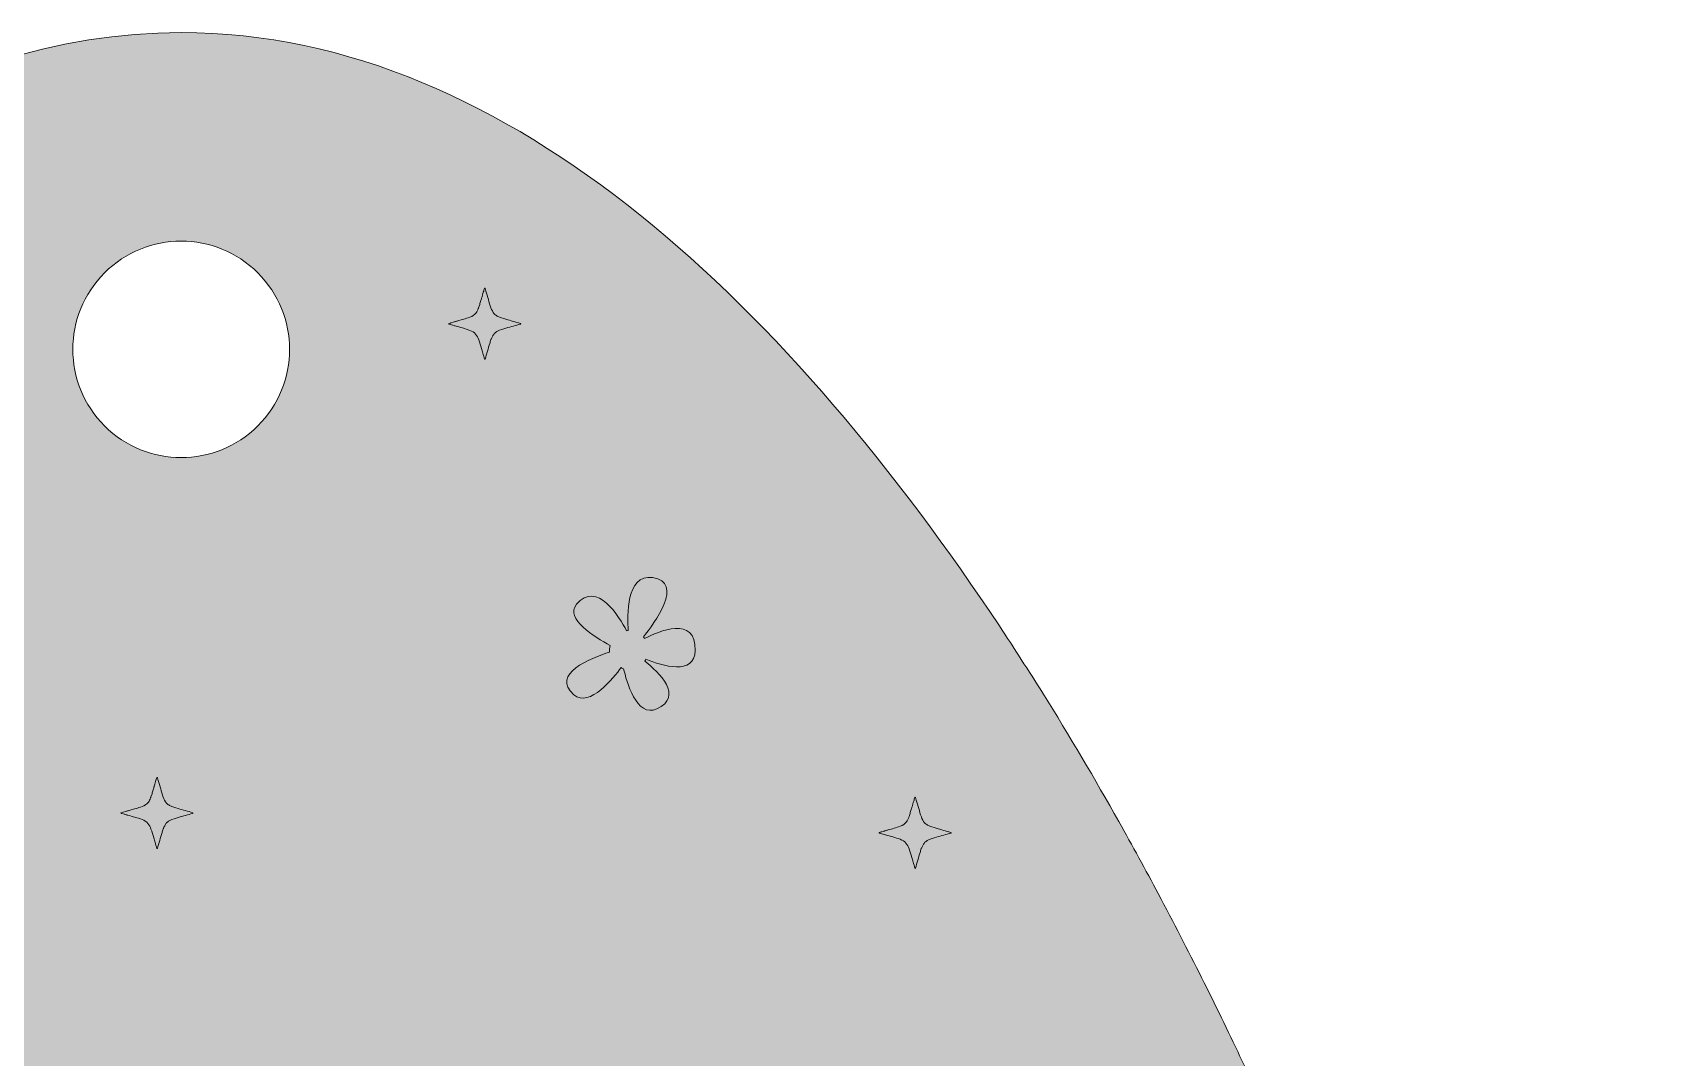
# Model space of a CAD drawing. Extents: x 187 to 822, y -943 to -57.
# Drawn here: x 472.7 to 822.1, y -277.1 to -57.4 of the extents above; entities that cross this region are included whole.
import ezdxf

# ---------------------------------------------------------------- set-up
doc = ezdxf.new("R2010")
doc.units = 0
doc.header["$MEASUREMENT"] = 0
doc.layers.add('Layer 1', color=7, linetype='Continuous', lineweight=0)

# ---------------------------------------------------------------- blocks, each defined once
blk = doc.blocks.new('Block_2')
at = {"layer": 'Layer 1', "true_color": 0xffdab2, "transparency": 33554687}
h = blk.add_hatch(color=41, dxfattribs=at)
h.dxf.hatch_style = 2
edge = h.paths.add_edge_path()
edge.add_spline(control_points=[(565.37, -640.32), (565.37, -640.32), (557.12, -663.87), (547.34, -684.68), (563.15, -692.56), (580.81, -706.08), (596.33, -729.27), (596.33, -729.27), (633.67, -787.58), (603.46, -833.32), (603.46, -833.32), (580.8, -870.66), (515.35, -876.95), (515.35, -876.95), (448.79, -881.36), (414.84, -845.11), (413.49, -843.66), (412.12, -842.25), (410.74, -840.84), (404.61, -834.58), (385.74, -810.92), (397.57, -766.7), (406.01, -735.15), (425.76, -707.67), (453.24, -690), (455.97, -688.24), (458.83, -686.55), (461.79, -684.97), (451.95, -664.09), (443.63, -640.32), (443.63, -640.32), (375.42, -693.23), (385.48, -662.18), (385.48, -662.18), (385.48, -662.18), (402.09, -551.54), (455, -567.72), (491.97, -579.03), (497.35, -638.99), (497.23, -674.11), (498.54, -674.01), (499.86, -673.93), (501.19, -673.9), (501.78, -673.89), (502.37, -673.87), (502.96, -673.85), (504.21, -673.8), (507.31, -673.75), (511.77, -674.19), (511.65, -639.08), (517, -579.03), (554, -567.72), (606.91, -551.54), (623.53, -662.18), (623.53, -662.18), (623.53, -662.18), (633.59, -693.23), (565.37, -640.32)], knot_values=[0, 0, 0, 0, 1, 1, 1, 2, 2, 2, 3, 3, 3, 4, 4, 4, 5, 5, 5, 6, 6, 6, 7, 7, 7, 8, 8, 8, 9, 9, 9, 10, 10, 10, 11, 11, 11, 12, 12, 12, 13, 13, 13, 14, 14, 14, 15, 15, 15, 16, 16, 16, 17, 17, 17, 18, 18, 18, 19, 19, 19, 19], degree=3, periodic=0)
edge = h.paths.add_edge_path()
edge.add_spline(control_points=[(488.09, -108.92), (497.15, -99.86), (511.85, -99.86), (520.92, -108.92), (529.98, -117.99), (529.98, -132.69), (520.92, -141.76), (511.85, -150.82), (497.15, -150.82), (488.09, -141.76), (479.02, -132.69), (479.02, -117.99), (488.09, -108.92)], knot_values=[0, 0, 0, 0, 1, 1, 1, 2, 2, 2, 3, 3, 3, 4, 4, 4, 4], degree=3, periodic=0)
edge = h.paths.add_edge_path()
edge.add_spline(control_points=[(819.71, -579.14), (818.96, -571.71), (818.03, -564.08), (816.93, -556.28), (811.22, -515.72), (801.04, -470.51), (787.4, -424.77), (785.55, -418.49), (783.61, -412.18), (781.63, -405.91), (778.01, -394.48), (774.19, -383.06), (770.18, -371.69), (768.01, -365.6), (765.82, -359.53), (763.56, -353.48), (753.72, -327.14), (742.93, -301.36), (731.37, -276.93), (726.26, -266.11), (720.42, -254.35), (713.86, -242.04), (711.16, -236.96), (708.34, -231.8), (705.41, -226.57), (700.31, -217.51), (694.87, -208.27), (689.1, -199.04), (686.08, -194.24), (682.98, -189.41), (679.82, -184.63), (636.32, -119.2), (576.27, -57.42), (504.51, -57.42), (397.44, -57.42), (316.41, -194.96), (277.64, -276.93), (270.05, -292.95), (262.8, -309.53), (255.94, -326.5), (253.74, -331.92), (251.6, -337.36), (249.49, -342.84), (245.61, -352.91), (241.86, -363.07), (238.27, -373.29), (236.35, -378.73), (234.5, -384.19), (232.66, -389.66), (217.37, -435.48), (205.2, -481.83), (197.27, -524.53), (196.22, -530.24), (195.23, -535.9), (194.32, -541.46), (192.58, -552.25), (191.12, -562.77), (189.96, -572.91), (189.3, -578.79), (188.74, -584.54), (188.3, -590.15), (187.37, -601.51), (186.9, -612.34), (186.9, -622.5), (186.9, -655.72), (191.94, -687.76), (201.33, -717.91), (203.53, -725.07), (206, -732.11), (208.7, -739.02), (213.96, -752.58), (220.12, -765.67), (227.12, -778.25), (231.19, -785.61), (235.56, -792.78), (240.17, -799.75), (297.16, -885.8), (394.38, -942.58), (504.51, -942.58), (670.97, -942.58), (807.94, -812.84), (821.07, -648.43), (821.74, -640.04), (822.08, -631.59), (822.1, -623.05), (822.1, -623.05), (822.1, -622.5), (822.1, -622.5), (822.1, -609.1), (821.28, -594.56), (819.71, -579.14)], knot_values=[0, 0, 0, 0, 1, 1, 1, 2, 2, 2, 3, 3, 3, 4, 4, 4, 5, 5, 5, 6, 6, 6, 7, 7, 7, 8, 8, 8, 9, 9, 9, 10, 10, 10, 11, 11, 11, 12, 12, 12, 13, 13, 13, 14, 14, 14, 15, 15, 15, 16, 16, 16, 17, 17, 17, 18, 18, 18, 19, 19, 19, 20, 20, 20, 21, 21, 21, 22, 22, 22, 23, 23, 23, 24, 24, 24, 25, 25, 25, 26, 26, 26, 27, 27, 27, 28, 28, 28, 29, 29, 29, 30, 30, 30, 30], degree=3, periodic=0)
at = {"layer": 'Layer 1'}
for points, knots in [([(819.71, -579.14), (818.96, -571.71), (818.03, -564.08), (816.93, -556.28), (811.22, -515.72), (801.04, -470.51), (787.4, -424.77), (785.55, -418.49), (783.61, -412.18), (781.63, -405.91), (778.01, -394.48), (774.19, -383.06), (770.18, -371.69), (768.01, -365.6), (765.82, -359.53), (763.56, -353.48), (753.72, -327.14), (742.93, -301.36), (731.37, -276.93), (726.26, -266.11), (720.42, -254.35), (713.86, -242.04), (711.16, -236.96), (708.34, -231.8), (705.41, -226.57), (700.31, -217.51), (694.87, -208.27), (689.1, -199.04), (686.08, -194.24), (682.98, -189.41), (679.82, -184.63), (636.32, -119.2), (576.27, -57.42), (504.51, -57.42), (397.44, -57.42), (316.41, -194.96), (277.64, -276.93), (270.05, -292.95), (262.8, -309.53), (255.94, -326.5), (253.74, -331.92), (251.6, -337.36), (249.49, -342.84), (245.61, -352.91), (241.86, -363.07), (238.27, -373.29), (236.35, -378.73), (234.5, -384.19), (232.66, -389.66), (217.37, -435.48), (205.2, -481.83), (197.27, -524.53), (196.22, -530.24), (195.23, -535.9), (194.32, -541.46), (192.58, -552.25), (191.12, -562.77), (189.96, -572.91), (189.3, -578.79), (188.74, -584.54), (188.3, -590.15), (187.37, -601.51), (186.9, -612.34), (186.9, -622.5), (186.9, -655.72), (191.94, -687.76), (201.33, -717.91), (203.53, -725.07), (206, -732.11), (208.7, -739.02), (213.96, -752.58), (220.12, -765.67), (227.12, -778.25), (231.19, -785.61), (235.56, -792.78), (240.17, -799.75), (297.16, -885.8), (394.38, -942.58), (504.51, -942.58), (670.97, -942.58), (807.94, -812.84), (821.07, -648.43), (821.74, -640.04), (822.08, -631.59), (822.1, -623.05), (822.1, -623.05), (822.1, -622.5), (822.1, -622.5), (822.1, -609.1), (821.28, -594.56), (819.71, -579.14)], [0, 0, 0, 0, 1, 1, 1, 2, 2, 2, 3, 3, 3, 4, 4, 4, 5, 5, 5, 6, 6, 6, 7, 7, 7, 8, 8, 8, 9, 9, 9, 10, 10, 10, 11, 11, 11, 12, 12, 12, 13, 13, 13, 14, 14, 14, 15, 15, 15, 16, 16, 16, 17, 17, 17, 18, 18, 18, 19, 19, 19, 20, 20, 20, 21, 21, 21, 22, 22, 22, 23, 23, 23, 24, 24, 24, 25, 25, 25, 26, 26, 26, 27, 27, 27, 28, 28, 28, 29, 29, 29, 30, 30, 30, 30]), ([(488.09, -108.92), (497.15, -99.86), (511.85, -99.86), (520.92, -108.92), (529.98, -117.99), (529.98, -132.69), (520.92, -141.76), (511.85, -150.82), (497.15, -150.82), (488.09, -141.76), (479.02, -132.69), (479.02, -117.99), (488.09, -108.92)], [0, 0, 0, 0, 1, 1, 1, 2, 2, 2, 3, 3, 3, 4, 4, 4, 4])]:
    blk.add_open_spline(points, degree=3, knots=knots, dxfattribs=at)
blk = doc.blocks.new('Block_1')
at = {"layer": 'Layer 1', "true_color": 0x542400, "transparency": 33554687}
h = blk.add_hatch(color=38, dxfattribs=at)
h.dxf.hatch_style = 2
edge = h.paths.add_edge_path()
edge.add_spline(control_points=[(577.2, -119.78), (577.19, -119.78), (577.19, -119.77), (577.18, -119.77), (576.15, -119.48), (575.11, -119.18), (574.08, -118.88), (573.45, -118.7), (572.82, -118.52), (572.24, -118.2), (571.99, -118.07), (571.77, -117.92), (571.59, -117.72), (571.26, -117.34), (571.05, -116.9), (570.88, -116.44), (570.47, -115.26), (570.17, -114.05), (569.8, -112.85), (569.8, -112.85), (569.8, -112.85), (569.8, -112.85), (569.8, -112.85), (569.63, -112.29), (569.63, -112.29), (569.63, -112.28), (569.62, -112.27), (569.62, -112.27), (569.6, -112.24), (569.57, -112.23), (569.53, -112.23), (569.51, -112.24), (569.49, -112.26), (569.48, -112.29), (569.48, -112.29), (569.37, -112.67), (569.37, -112.67), (569.35, -112.72), (569.33, -112.78), (569.32, -112.83), (569.32, -112.83), (569.32, -112.83), (569.32, -112.83), (569.32, -112.83), (569.24, -113.09), (569.24, -113.09), (569.19, -113.27), (569.13, -113.45), (569.09, -113.63), (569.09, -113.63), (568.96, -114.07), (568.96, -114.07), (568.93, -114.16), (568.9, -114.25), (568.87, -114.34), (568.85, -114.44), (568.82, -114.55), (568.79, -114.66), (568.79, -114.66), (568.79, -114.66), (568.79, -114.66), (568.79, -114.66), (568.59, -115.32), (568.59, -115.32), (568.59, -115.32), (568.59, -115.32), (568.59, -115.32), (568.55, -115.45), (568.5, -115.58), (568.46, -115.72), (568.46, -115.72), (568.24, -116.4), (568.24, -116.4), (568.24, -116.4), (568.24, -116.4), (568.24, -116.4), (568.22, -116.46), (568.2, -116.52), (568.17, -116.59), (568.11, -116.77), (568.01, -116.94), (567.93, -117.12), (567.8, -117.38), (567.64, -117.63), (567.43, -117.81), (567.01, -118.18), (566.51, -118.41), (565.98, -118.58), (565.57, -118.72), (565.15, -118.85), (564.73, -118.97), (564.73, -118.97), (563.79, -119.24), (563.79, -119.24), (563.79, -119.24), (563.61, -119.29), (563.61, -119.29), (563.61, -119.29), (563.52, -119.32), (563.52, -119.32), (563.52, -119.32), (563.34, -119.37), (563.34, -119.37), (563.34, -119.37), (563.34, -119.37), (563.34, -119.37), (563.34, -119.37), (563.25, -119.39), (563.25, -119.39), (563.25, -119.39), (563.07, -119.44), (563.07, -119.44), (563.07, -119.44), (563.07, -119.44), (563.07, -119.44), (563.07, -119.44), (562.97, -119.47), (562.97, -119.47), (562.97, -119.47), (562.81, -119.52), (562.81, -119.52), (562.81, -119.52), (562.3, -119.66), (562.3, -119.66), (562.3, -119.66), (562.3, -119.66), (562.3, -119.66), (562.3, -119.66), (562.3, -119.66), (562.3, -119.66), (562.3, -119.66), (562.2, -119.69), (562.2, -119.69), (562.2, -119.69), (562.2, -119.69), (562.2, -119.69), (562.2, -119.69), (562.2, -119.69), (562.2, -119.69), (562.2, -119.69), (561.87, -119.79), (561.87, -119.79), (561.85, -119.79), (561.84, -119.79), (561.84, -119.8), (561.83, -119.81), (561.82, -119.83), (561.82, -119.84), (561.82, -119.85), (561.82, -119.86), (561.83, -119.86), (561.83, -119.88), (561.84, -119.89), (561.87, -119.9), (561.87, -119.9), (561.87, -119.9), (561.87, -119.9), (561.87, -119.9), (561.92, -119.91), (561.92, -119.91), (561.92, -119.91), (561.92, -119.91), (561.92, -119.91), (561.92, -119.91), (561.97, -119.93), (561.97, -119.93), (561.97, -119.93), (562.01, -119.94), (562.01, -119.94), (562.01, -119.94), (562.01, -119.94), (562.01, -119.94), (562.01, -119.94), (562.64, -120.13), (562.64, -120.13), (562.64, -120.13), (562.64, -120.13), (562.64, -120.13), (562.65, -120.13), (562.66, -120.13), (562.66, -120.13), (562.66, -120.13), (562.66, -120.13), (562.66, -120.13), (562.67, -120.14), (562.68, -120.14), (562.68, -120.14), (562.68, -120.14), (562.68, -120.14), (562.68, -120.14), (562.68, -120.14), (563.1, -120.26), (563.1, -120.26), (563.1, -120.26), (563.1, -120.26), (563.1, -120.26), (563.14, -120.27), (563.18, -120.29), (563.21, -120.3), (564.27, -120.62), (565.35, -120.86), (566.37, -121.26), (566.84, -121.44), (567.26, -121.68), (567.59, -122.06), (567.91, -122.43), (568.11, -122.85), (568.25, -123.3), (568.45, -123.91), (568.64, -124.52), (568.83, -125.13), (568.94, -125.47), (569.03, -125.82), (569.13, -126.16), (569.26, -126.58), (569.38, -126.99), (569.51, -127.43), (569.52, -127.46), (569.54, -127.47), (569.57, -127.47), (569.59, -127.47), (569.62, -127.46), (569.62, -127.43), (569.96, -126.3), (570.29, -125.18), (570.62, -124.05), (570.7, -123.79), (570.77, -123.53), (570.87, -123.27), (570.87, -123.27), (570.88, -123.24), (570.9, -123.18), (570.91, -123.17), (570.91, -123.16), (570.92, -123.15), (570.92, -123.13), (570.93, -123.12), (570.94, -123.09), (570.94, -123.09), (570.95, -123.08), (570.95, -123.07), (570.96, -123.06), (570.97, -123.04), (570.97, -123.01), (571.05, -122.85), (571.15, -122.62), (571.28, -122.41), (571.28, -122.41), (571.28, -122.4), (571.28, -122.4), (571.33, -122.31), (571.39, -122.21), (571.46, -122.13), (571.46, -122.12), (571.46, -122.12), (571.46, -122.12), (571.54, -122.01), (571.64, -121.92), (571.73, -121.83), (571.73, -121.83), (571.73, -121.83), (571.73, -121.83), (571.76, -121.81), (571.77, -121.8), (571.79, -121.79), (571.79, -121.79), (571.79, -121.79), (571.79, -121.78), (571.94, -121.65), (572.12, -121.54), (572.3, -121.45), (572.87, -121.15), (573.49, -120.98), (574.1, -120.8), (574.63, -120.64), (575.16, -120.5), (575.68, -120.35), (576.19, -120.21), (576.69, -120.06), (577.2, -119.91), (577.2, -119.91), (577.2, -119.91), (577.2, -119.91), (577.27, -119.89), (577.27, -119.8), (577.2, -119.78)], knot_values=[0, 0, 0, 0, 1, 1, 1, 2, 2, 2, 3, 3, 3, 4, 4, 4, 5, 5, 5, 6, 6, 6, 7, 7, 7, 8, 8, 8, 9, 9, 9, 10, 10, 10, 11, 11, 11, 12, 12, 12, 13, 13, 13, 14, 14, 14, 15, 15, 15, 16, 16, 16, 17, 17, 17, 18, 18, 18, 19, 19, 19, 20, 20, 20, 21, 21, 21, 22, 22, 22, 23, 23, 23, 24, 24, 24, 25, 25, 25, 26, 26, 26, 27, 27, 27, 28, 28, 28, 29, 29, 29, 30, 30, 30, 31, 31, 31, 32, 32, 32, 33, 33, 33, 34, 34, 34, 35, 35, 35, 36, 36, 36, 37, 37, 37, 38, 38, 38, 39, 39, 39, 40, 40, 40, 41, 41, 41, 42, 42, 42, 43, 43, 43, 44, 44, 44, 45, 45, 45, 46, 46, 46, 47, 47, 47, 48, 48, 48, 49, 49, 49, 50, 50, 50, 51, 51, 51, 52, 52, 52, 53, 53, 53, 54, 54, 54, 55, 55, 55, 56, 56, 56, 57, 57, 57, 58, 58, 58, 59, 59, 59, 60, 60, 60, 61, 61, 61, 62, 62, 62, 63, 63, 63, 64, 64, 64, 65, 65, 65, 66, 66, 66, 67, 67, 67, 68, 68, 68, 69, 69, 69, 70, 70, 70, 71, 71, 71, 72, 72, 72, 73, 73, 73, 74, 74, 74, 75, 75, 75, 76, 76, 76, 77, 77, 77, 78, 78, 78, 79, 79, 79, 80, 80, 80, 81, 81, 81, 82, 82, 82, 83, 83, 83, 84, 84, 84, 85, 85, 85, 86, 86, 86, 87, 87, 87, 88, 88, 88, 89, 89, 89, 90, 90, 90, 91, 91, 91, 92, 92, 92, 93, 93, 93, 94, 94, 94, 95, 95, 95, 95], degree=3, periodic=0)
h = blk.add_hatch(color=38, dxfattribs=at)
h.dxf.hatch_style = 2
edge = h.paths.add_edge_path()
edge.add_spline(control_points=[(603.81, -187.33), (603.72, -187.22), (603.63, -187.11), (603.54, -187), (605.86, -184.13), (612.47, -175.15), (605.48, -174.25), (599.77, -173.52), (600.06, -182.57), (600.31, -185.62), (600.19, -185.63), (600.06, -185.64), (599.94, -185.66), (598.43, -182.79), (593.57, -174.67), (589.19, -180), (586.67, -183.06), (593.15, -187.07), (596.4, -188.82), (596.27, -189.29), (596.25, -189.76), (596.31, -190.24), (592.31, -191.52), (583.54, -194.97), (588.66, -199.4), (592.03, -202.31), (597.28, -195.6), (598.75, -193.57), (598.81, -193.6), (598.86, -193.64), (598.92, -193.67), (599.05, -193.73), (599.18, -193.76), (599.31, -193.8), (599.89, -196.41), (602.06, -204.42), (606.42, -202.42), (612.22, -199.76), (606.9, -194.61), (603.88, -192.2), (603.95, -192.07), (604.01, -191.93), (604.08, -191.78), (607.57, -193.21), (614.49, -195.34), (614.64, -189.91), (614.84, -182.22), (606.7, -185.82), (603.81, -187.33)], knot_values=[0, 0, 0, 0, 1, 1, 1, 2, 2, 2, 3, 3, 3, 4, 4, 4, 5, 5, 5, 6, 6, 6, 7, 7, 7, 8, 8, 8, 9, 9, 9, 10, 10, 10, 11, 11, 11, 12, 12, 12, 13, 13, 13, 14, 14, 14, 15, 15, 15, 16, 16, 16, 16], degree=3, periodic=0)
h = blk.add_hatch(color=38, dxfattribs=at)
h.dxf.hatch_style = 2
edge = h.paths.add_edge_path()
edge.add_spline(control_points=[(506.98, -224.68), (506.98, -224.68), (506.97, -224.68), (506.96, -224.68), (505.93, -224.38), (504.89, -224.09), (503.86, -223.79), (503.23, -223.6), (502.6, -223.42), (502.02, -223.11), (501.78, -222.98), (501.55, -222.83), (501.37, -222.62), (501.04, -222.25), (500.83, -221.81), (500.67, -221.34), (500.25, -220.16), (499.95, -218.95), (499.58, -217.76), (499.58, -217.76), (499.58, -217.76), (499.58, -217.76), (499.58, -217.76), (499.41, -217.19), (499.41, -217.19), (499.41, -217.19), (499.41, -217.18), (499.4, -217.17), (499.38, -217.14), (499.35, -217.13), (499.32, -217.14), (499.29, -217.15), (499.27, -217.16), (499.26, -217.19), (499.26, -217.19), (499.15, -217.58), (499.15, -217.58), (499.13, -217.63), (499.12, -217.68), (499.1, -217.73), (499.1, -217.73), (499.1, -217.73), (499.1, -217.73), (499.1, -217.73), (499.03, -217.99), (499.03, -217.99), (498.97, -218.17), (498.91, -218.35), (498.87, -218.53), (498.87, -218.53), (498.74, -218.97), (498.74, -218.97), (498.71, -219.06), (498.68, -219.15), (498.66, -219.24), (498.63, -219.35), (498.6, -219.45), (498.57, -219.56), (498.57, -219.56), (498.57, -219.57), (498.57, -219.57), (498.57, -219.57), (498.37, -220.23), (498.37, -220.23), (498.37, -220.23), (498.37, -220.23), (498.37, -220.23), (498.33, -220.36), (498.28, -220.49), (498.25, -220.62), (498.25, -220.62), (498.02, -221.3), (498.02, -221.3), (498.02, -221.3), (498.02, -221.3), (498.02, -221.3), (498, -221.37), (497.98, -221.43), (497.96, -221.49), (497.89, -221.68), (497.79, -221.85), (497.71, -222.02), (497.58, -222.29), (497.42, -222.53), (497.21, -222.72), (496.79, -223.08), (496.29, -223.32), (495.76, -223.49), (495.35, -223.62), (494.93, -223.75), (494.51, -223.88), (494.51, -223.88), (493.57, -224.14), (493.57, -224.14), (493.57, -224.14), (493.39, -224.2), (493.39, -224.2), (493.39, -224.2), (493.3, -224.22), (493.3, -224.22), (493.3, -224.22), (493.12, -224.27), (493.12, -224.27), (493.12, -224.27), (493.12, -224.27), (493.12, -224.27), (493.12, -224.27), (493.03, -224.3), (493.03, -224.3), (493.03, -224.3), (492.86, -224.35), (492.86, -224.35), (492.86, -224.35), (492.85, -224.35), (492.85, -224.35), (492.85, -224.35), (492.76, -224.38), (492.76, -224.38), (492.76, -224.38), (492.59, -224.42), (492.59, -224.42), (492.59, -224.42), (492.08, -224.57), (492.08, -224.57), (492.08, -224.57), (492.08, -224.57), (492.08, -224.57), (492.08, -224.57), (492.08, -224.57), (492.08, -224.57), (492.08, -224.57), (491.99, -224.59), (491.99, -224.59), (491.99, -224.59), (491.99, -224.59), (491.98, -224.59), (491.98, -224.59), (491.98, -224.59), (491.98, -224.59), (491.98, -224.59), (491.65, -224.69), (491.65, -224.69), (491.64, -224.69), (491.63, -224.7), (491.62, -224.71), (491.61, -224.72), (491.6, -224.73), (491.6, -224.75), (491.6, -224.75), (491.61, -224.76), (491.61, -224.77), (491.61, -224.78), (491.63, -224.8), (491.65, -224.8), (491.65, -224.8), (491.65, -224.8), (491.65, -224.8), (491.65, -224.8), (491.7, -224.82), (491.7, -224.82), (491.7, -224.82), (491.7, -224.82), (491.7, -224.82), (491.7, -224.82), (491.75, -224.83), (491.75, -224.83), (491.75, -224.83), (491.79, -224.85), (491.79, -224.85), (491.79, -224.85), (491.8, -224.85), (491.8, -224.85), (491.8, -224.85), (492.42, -225.03), (492.42, -225.03), (492.42, -225.03), (492.42, -225.03), (492.42, -225.03), (492.43, -225.03), (492.44, -225.04), (492.45, -225.04), (492.45, -225.04), (492.45, -225.04), (492.45, -225.04), (492.45, -225.04), (492.46, -225.04), (492.46, -225.04), (492.46, -225.04), (492.46, -225.04), (492.46, -225.04), (492.46, -225.04), (492.88, -225.17), (492.88, -225.17), (492.88, -225.17), (492.88, -225.17), (492.88, -225.17), (492.92, -225.18), (492.96, -225.19), (493, -225.2), (494.05, -225.52), (495.13, -225.76), (496.16, -226.16), (496.62, -226.34), (497.04, -226.58), (497.37, -226.97), (497.69, -227.33), (497.89, -227.75), (498.03, -228.21), (498.23, -228.82), (498.43, -229.43), (498.62, -230.04), (498.72, -230.38), (498.82, -230.72), (498.92, -231.06), (499.04, -231.48), (499.16, -231.9), (499.29, -232.34), (499.3, -232.36), (499.32, -232.38), (499.35, -232.38), (499.37, -232.38), (499.4, -232.36), (499.4, -232.34), (499.74, -231.21), (500.07, -230.08), (500.4, -228.95), (500.48, -228.69), (500.56, -228.43), (500.65, -228.18), (500.65, -228.18), (500.66, -228.14), (500.69, -228.09), (500.69, -228.08), (500.69, -228.07), (500.7, -228.06), (500.71, -228.04), (500.71, -228.02), (500.72, -228), (500.72, -227.99), (500.73, -227.99), (500.73, -227.98), (500.74, -227.96), (500.75, -227.94), (500.76, -227.92), (500.83, -227.75), (500.93, -227.53), (501.06, -227.31), (501.06, -227.31), (501.06, -227.31), (501.06, -227.31), (501.12, -227.21), (501.18, -227.12), (501.24, -227.03), (501.24, -227.03), (501.24, -227.03), (501.25, -227.02), (501.33, -226.92), (501.42, -226.82), (501.52, -226.74), (501.52, -226.74), (501.52, -226.73), (501.52, -226.73), (501.54, -226.72), (501.55, -226.7), (501.57, -226.69), (501.57, -226.69), (501.57, -226.69), (501.57, -226.69), (501.72, -226.56), (501.9, -226.45), (502.08, -226.35), (502.65, -226.05), (503.27, -225.88), (503.89, -225.7), (504.41, -225.55), (504.94, -225.4), (505.46, -225.25), (505.97, -225.11), (506.48, -224.96), (506.98, -224.82), (506.98, -224.82), (506.98, -224.81), (506.98, -224.81), (507.05, -224.8), (507.05, -224.7), (506.98, -224.68)], knot_values=[0, 0, 0, 0, 1, 1, 1, 2, 2, 2, 3, 3, 3, 4, 4, 4, 5, 5, 5, 6, 6, 6, 7, 7, 7, 8, 8, 8, 9, 9, 9, 10, 10, 10, 11, 11, 11, 12, 12, 12, 13, 13, 13, 14, 14, 14, 15, 15, 15, 16, 16, 16, 17, 17, 17, 18, 18, 18, 19, 19, 19, 20, 20, 20, 21, 21, 21, 22, 22, 22, 23, 23, 23, 24, 24, 24, 25, 25, 25, 26, 26, 26, 27, 27, 27, 28, 28, 28, 29, 29, 29, 30, 30, 30, 31, 31, 31, 32, 32, 32, 33, 33, 33, 34, 34, 34, 35, 35, 35, 36, 36, 36, 37, 37, 37, 38, 38, 38, 39, 39, 39, 40, 40, 40, 41, 41, 41, 42, 42, 42, 43, 43, 43, 44, 44, 44, 45, 45, 45, 46, 46, 46, 47, 47, 47, 48, 48, 48, 49, 49, 49, 50, 50, 50, 51, 51, 51, 52, 52, 52, 53, 53, 53, 54, 54, 54, 55, 55, 55, 56, 56, 56, 57, 57, 57, 58, 58, 58, 59, 59, 59, 60, 60, 60, 61, 61, 61, 62, 62, 62, 63, 63, 63, 64, 64, 64, 65, 65, 65, 66, 66, 66, 67, 67, 67, 68, 68, 68, 69, 69, 69, 70, 70, 70, 71, 71, 71, 72, 72, 72, 73, 73, 73, 74, 74, 74, 75, 75, 75, 76, 76, 76, 77, 77, 77, 78, 78, 78, 79, 79, 79, 80, 80, 80, 81, 81, 81, 82, 82, 82, 83, 83, 83, 84, 84, 84, 85, 85, 85, 86, 86, 86, 87, 87, 87, 88, 88, 88, 89, 89, 89, 90, 90, 90, 91, 91, 91, 92, 92, 92, 93, 93, 93, 94, 94, 94, 95, 95, 95, 95], degree=3, periodic=0)
h = blk.add_hatch(color=38, dxfattribs=at)
h.dxf.hatch_style = 2
edge = h.paths.add_edge_path()
edge.add_spline(control_points=[(669.42, -228.91), (669.41, -228.91), (669.4, -228.91), (669.4, -228.91), (668.36, -228.61), (667.33, -228.32), (666.3, -228.02), (665.67, -227.83), (665.03, -227.65), (664.45, -227.34), (664.21, -227.21), (663.98, -227.06), (663.8, -226.85), (663.47, -226.48), (663.26, -226.04), (663.1, -225.57), (662.68, -224.39), (662.38, -223.18), (662.02, -221.99), (662.02, -221.99), (662.02, -221.99), (662.02, -221.99), (662.02, -221.99), (661.84, -221.42), (661.84, -221.42), (661.84, -221.42), (661.84, -221.41), (661.83, -221.4), (661.82, -221.37), (661.78, -221.36), (661.75, -221.37), (661.72, -221.38), (661.7, -221.39), (661.69, -221.42), (661.69, -221.42), (661.58, -221.81), (661.58, -221.81), (661.56, -221.86), (661.55, -221.91), (661.53, -221.96), (661.53, -221.96), (661.53, -221.96), (661.53, -221.96), (661.53, -221.96), (661.46, -222.22), (661.46, -222.22), (661.4, -222.4), (661.35, -222.58), (661.3, -222.76), (661.3, -222.76), (661.17, -223.2), (661.17, -223.2), (661.14, -223.29), (661.11, -223.38), (661.09, -223.47), (661.06, -223.58), (661.03, -223.68), (661, -223.79), (661, -223.79), (661, -223.8), (661, -223.8), (661, -223.8), (660.81, -224.46), (660.81, -224.46), (660.81, -224.46), (660.81, -224.46), (660.81, -224.46), (660.76, -224.59), (660.71, -224.72), (660.68, -224.85), (660.68, -224.85), (660.46, -225.53), (660.46, -225.53), (660.46, -225.53), (660.46, -225.53), (660.46, -225.53), (660.43, -225.6), (660.41, -225.66), (660.39, -225.72), (660.32, -225.91), (660.22, -226.08), (660.14, -226.25), (660.02, -226.52), (659.86, -226.76), (659.64, -226.95), (659.22, -227.31), (658.72, -227.55), (658.2, -227.72), (657.78, -227.85), (657.36, -227.98), (656.94, -228.11), (656.94, -228.11), (656, -228.37), (656, -228.37), (656, -228.37), (655.82, -228.43), (655.82, -228.43), (655.82, -228.43), (655.73, -228.45), (655.73, -228.45), (655.73, -228.45), (655.56, -228.5), (655.56, -228.5), (655.56, -228.5), (655.56, -228.5), (655.56, -228.5), (655.56, -228.5), (655.46, -228.53), (655.46, -228.53), (655.46, -228.53), (655.29, -228.58), (655.29, -228.58), (655.29, -228.58), (655.29, -228.58), (655.29, -228.58), (655.29, -228.58), (655.19, -228.61), (655.19, -228.61), (655.19, -228.61), (655.02, -228.65), (655.02, -228.65), (655.02, -228.65), (654.51, -228.8), (654.51, -228.8), (654.51, -228.8), (654.51, -228.8), (654.51, -228.8), (654.51, -228.8), (654.51, -228.8), (654.51, -228.8), (654.51, -228.8), (654.42, -228.82), (654.42, -228.82), (654.42, -228.82), (654.42, -228.82), (654.42, -228.82), (654.42, -228.82), (654.42, -228.82), (654.42, -228.82), (654.42, -228.82), (654.08, -228.92), (654.08, -228.92), (654.07, -228.92), (654.06, -228.93), (654.05, -228.94), (654.04, -228.95), (654.04, -228.96), (654.04, -228.98), (654.04, -228.98), (654.04, -228.99), (654.04, -229), (654.05, -229.01), (654.06, -229.03), (654.08, -229.03), (654.08, -229.03), (654.08, -229.03), (654.08, -229.03), (654.08, -229.03), (654.13, -229.05), (654.13, -229.05), (654.13, -229.05), (654.13, -229.05), (654.13, -229.05), (654.13, -229.05), (654.18, -229.06), (654.18, -229.06), (654.18, -229.06), (654.23, -229.08), (654.23, -229.08), (654.23, -229.08), (654.23, -229.08), (654.23, -229.08), (654.23, -229.08), (654.85, -229.26), (654.85, -229.26), (654.85, -229.26), (654.85, -229.26), (654.85, -229.26), (654.86, -229.26), (654.87, -229.27), (654.88, -229.27), (654.88, -229.27), (654.88, -229.27), (654.88, -229.27), (654.88, -229.27), (654.89, -229.27), (654.9, -229.27), (654.9, -229.27), (654.9, -229.27), (654.9, -229.27), (654.9, -229.27), (655.32, -229.4), (655.32, -229.4), (655.32, -229.4), (655.32, -229.4), (655.32, -229.4), (655.35, -229.41), (655.39, -229.42), (655.43, -229.43), (656.48, -229.75), (657.56, -229.99), (658.59, -230.39), (659.05, -230.57), (659.47, -230.81), (659.81, -231.2), (660.12, -231.56), (660.32, -231.98), (660.47, -232.44), (660.66, -233.05), (660.86, -233.66), (661.05, -234.27), (661.15, -234.61), (661.25, -234.95), (661.35, -235.29), (661.47, -235.71), (661.59, -236.13), (661.72, -236.57), (661.73, -236.59), (661.76, -236.61), (661.78, -236.61), (661.8, -236.61), (661.83, -236.59), (661.84, -236.57), (662.17, -235.44), (662.5, -234.31), (662.84, -233.18), (662.91, -232.92), (662.99, -232.66), (663.08, -232.41), (663.08, -232.41), (663.1, -232.37), (663.12, -232.32), (663.12, -232.31), (663.13, -232.3), (663.13, -232.29), (663.14, -232.27), (663.15, -232.25), (663.15, -232.23), (663.16, -232.22), (663.16, -232.22), (663.16, -232.21), (663.17, -232.19), (663.18, -232.17), (663.19, -232.15), (663.26, -231.98), (663.37, -231.76), (663.49, -231.54), (663.49, -231.54), (663.49, -231.54), (663.49, -231.54), (663.55, -231.44), (663.61, -231.35), (663.67, -231.26), (663.67, -231.26), (663.68, -231.26), (663.68, -231.25), (663.76, -231.15), (663.85, -231.05), (663.95, -230.97), (663.95, -230.97), (663.95, -230.96), (663.95, -230.96), (663.97, -230.95), (663.99, -230.93), (664, -230.92), (664, -230.92), (664, -230.92), (664, -230.92), (664.16, -230.79), (664.33, -230.68), (664.52, -230.58), (665.09, -230.28), (665.71, -230.11), (666.32, -229.93), (666.84, -229.78), (667.37, -229.63), (667.9, -229.48), (668.4, -229.34), (668.91, -229.19), (669.42, -229.05), (669.42, -229.05), (669.42, -229.04), (669.42, -229.04), (669.48, -229.03), (669.48, -228.93), (669.42, -228.91)], knot_values=[0, 0, 0, 0, 1, 1, 1, 2, 2, 2, 3, 3, 3, 4, 4, 4, 5, 5, 5, 6, 6, 6, 7, 7, 7, 8, 8, 8, 9, 9, 9, 10, 10, 10, 11, 11, 11, 12, 12, 12, 13, 13, 13, 14, 14, 14, 15, 15, 15, 16, 16, 16, 17, 17, 17, 18, 18, 18, 19, 19, 19, 20, 20, 20, 21, 21, 21, 22, 22, 22, 23, 23, 23, 24, 24, 24, 25, 25, 25, 26, 26, 26, 27, 27, 27, 28, 28, 28, 29, 29, 29, 30, 30, 30, 31, 31, 31, 32, 32, 32, 33, 33, 33, 34, 34, 34, 35, 35, 35, 36, 36, 36, 37, 37, 37, 38, 38, 38, 39, 39, 39, 40, 40, 40, 41, 41, 41, 42, 42, 42, 43, 43, 43, 44, 44, 44, 45, 45, 45, 46, 46, 46, 47, 47, 47, 48, 48, 48, 49, 49, 49, 50, 50, 50, 51, 51, 51, 52, 52, 52, 53, 53, 53, 54, 54, 54, 55, 55, 55, 56, 56, 56, 57, 57, 57, 58, 58, 58, 59, 59, 59, 60, 60, 60, 61, 61, 61, 62, 62, 62, 63, 63, 63, 64, 64, 64, 65, 65, 65, 66, 66, 66, 67, 67, 67, 68, 68, 68, 69, 69, 69, 70, 70, 70, 71, 71, 71, 72, 72, 72, 73, 73, 73, 74, 74, 74, 75, 75, 75, 76, 76, 76, 77, 77, 77, 78, 78, 78, 79, 79, 79, 80, 80, 80, 81, 81, 81, 82, 82, 82, 83, 83, 83, 84, 84, 84, 85, 85, 85, 86, 86, 86, 87, 87, 87, 88, 88, 88, 89, 89, 89, 90, 90, 90, 91, 91, 91, 92, 92, 92, 93, 93, 93, 94, 94, 94, 95, 95, 95, 95], degree=3, periodic=0)
at = {"layer": 'Layer 1'}
for points, knots in [([(577.2, -119.78), (577.19, -119.78), (577.19, -119.77), (577.18, -119.77), (576.15, -119.48), (575.11, -119.18), (574.08, -118.88), (573.45, -118.7), (572.82, -118.52), (572.24, -118.2), (571.99, -118.07), (571.77, -117.92), (571.59, -117.72), (571.26, -117.34), (571.05, -116.9), (570.88, -116.44), (570.47, -115.26), (570.17, -114.05), (569.8, -112.85), (569.8, -112.85), (569.8, -112.85), (569.8, -112.85), (569.8, -112.85), (569.63, -112.29), (569.63, -112.29), (569.63, -112.28), (569.62, -112.27), (569.62, -112.27), (569.6, -112.24), (569.57, -112.23), (569.53, -112.23), (569.51, -112.24), (569.49, -112.26), (569.48, -112.29), (569.48, -112.29), (569.37, -112.67), (569.37, -112.67), (569.35, -112.72), (569.33, -112.78), (569.32, -112.83), (569.32, -112.83), (569.32, -112.83), (569.32, -112.83), (569.32, -112.83), (569.24, -113.09), (569.24, -113.09), (569.19, -113.27), (569.13, -113.45), (569.09, -113.63), (569.09, -113.63), (568.96, -114.07), (568.96, -114.07), (568.93, -114.16), (568.9, -114.25), (568.87, -114.34), (568.85, -114.44), (568.82, -114.55), (568.79, -114.66), (568.79, -114.66), (568.79, -114.66), (568.79, -114.66), (568.79, -114.66), (568.59, -115.32), (568.59, -115.32), (568.59, -115.32), (568.59, -115.32), (568.59, -115.32), (568.55, -115.45), (568.5, -115.58), (568.46, -115.72), (568.46, -115.72), (568.24, -116.4), (568.24, -116.4), (568.24, -116.4), (568.24, -116.4), (568.24, -116.4), (568.22, -116.46), (568.2, -116.52), (568.17, -116.59), (568.11, -116.77), (568.01, -116.94), (567.93, -117.12), (567.8, -117.38), (567.64, -117.63), (567.43, -117.81), (567.01, -118.18), (566.51, -118.41), (565.98, -118.58), (565.57, -118.72), (565.15, -118.85), (564.73, -118.97), (564.73, -118.97), (563.79, -119.24), (563.79, -119.24), (563.79, -119.24), (563.61, -119.29), (563.61, -119.29), (563.61, -119.29), (563.52, -119.32), (563.52, -119.32), (563.52, -119.32), (563.34, -119.37), (563.34, -119.37), (563.34, -119.37), (563.34, -119.37), (563.34, -119.37), (563.34, -119.37), (563.25, -119.39), (563.25, -119.39), (563.25, -119.39), (563.07, -119.44), (563.07, -119.44), (563.07, -119.44), (563.07, -119.44), (563.07, -119.44), (563.07, -119.44), (562.97, -119.47), (562.97, -119.47), (562.97, -119.47), (562.81, -119.52), (562.81, -119.52), (562.81, -119.52), (562.3, -119.66), (562.3, -119.66), (562.3, -119.66), (562.3, -119.66), (562.3, -119.66), (562.3, -119.66), (562.3, -119.66), (562.3, -119.66), (562.3, -119.66), (562.2, -119.69), (562.2, -119.69), (562.2, -119.69), (562.2, -119.69), (562.2, -119.69), (562.2, -119.69), (562.2, -119.69), (562.2, -119.69), (562.2, -119.69), (561.87, -119.79), (561.87, -119.79), (561.85, -119.79), (561.84, -119.79), (561.84, -119.8), (561.83, -119.81), (561.82, -119.83), (561.82, -119.84), (561.82, -119.85), (561.82, -119.86), (561.83, -119.86), (561.83, -119.88), (561.84, -119.89), (561.87, -119.9), (561.87, -119.9), (561.87, -119.9), (561.87, -119.9), (561.87, -119.9), (561.92, -119.91), (561.92, -119.91), (561.92, -119.91), (561.92, -119.91), (561.92, -119.91), (561.92, -119.91), (561.97, -119.93), (561.97, -119.93), (561.97, -119.93), (562.01, -119.94), (562.01, -119.94), (562.01, -119.94), (562.01, -119.94), (562.01, -119.94), (562.01, -119.94), (562.64, -120.13), (562.64, -120.13), (562.64, -120.13), (562.64, -120.13), (562.64, -120.13), (562.65, -120.13), (562.66, -120.13), (562.66, -120.13), (562.66, -120.13), (562.66, -120.13), (562.66, -120.13), (562.67, -120.14), (562.68, -120.14), (562.68, -120.14), (562.68, -120.14), (562.68, -120.14), (562.68, -120.14), (562.68, -120.14), (563.1, -120.26), (563.1, -120.26), (563.1, -120.26), (563.1, -120.26), (563.1, -120.26), (563.14, -120.27), (563.18, -120.29), (563.21, -120.3), (564.27, -120.62), (565.35, -120.86), (566.37, -121.26), (566.84, -121.44), (567.26, -121.68), (567.59, -122.06), (567.91, -122.43), (568.11, -122.85), (568.25, -123.3), (568.45, -123.91), (568.64, -124.52), (568.83, -125.13), (568.94, -125.47), (569.03, -125.82), (569.13, -126.16), (569.26, -126.58), (569.38, -126.99), (569.51, -127.43), (569.52, -127.46), (569.54, -127.47), (569.57, -127.47), (569.59, -127.47), (569.62, -127.46), (569.62, -127.43), (569.96, -126.3), (570.29, -125.18), (570.62, -124.05), (570.7, -123.79), (570.77, -123.53), (570.87, -123.27), (570.87, -123.27), (570.88, -123.24), (570.9, -123.18), (570.91, -123.17), (570.91, -123.16), (570.92, -123.15), (570.92, -123.13), (570.93, -123.12), (570.94, -123.09), (570.94, -123.09), (570.95, -123.08), (570.95, -123.07), (570.96, -123.06), (570.97, -123.04), (570.97, -123.01), (571.05, -122.85), (571.15, -122.62), (571.28, -122.41), (571.28, -122.41), (571.28, -122.4), (571.28, -122.4), (571.33, -122.31), (571.39, -122.21), (571.46, -122.13), (571.46, -122.12), (571.46, -122.12), (571.46, -122.12), (571.54, -122.01), (571.64, -121.92), (571.73, -121.83), (571.73, -121.83), (571.73, -121.83), (571.73, -121.83), (571.76, -121.81), (571.77, -121.8), (571.79, -121.79), (571.79, -121.79), (571.79, -121.79), (571.79, -121.78), (571.94, -121.65), (572.12, -121.54), (572.3, -121.45), (572.87, -121.15), (573.49, -120.98), (574.1, -120.8), (574.63, -120.64), (575.16, -120.5), (575.68, -120.35), (576.19, -120.21), (576.69, -120.06), (577.2, -119.91), (577.2, -119.91), (577.2, -119.91), (577.2, -119.91), (577.27, -119.89), (577.27, -119.8), (577.2, -119.78)], [0, 0, 0, 0, 1, 1, 1, 2, 2, 2, 3, 3, 3, 4, 4, 4, 5, 5, 5, 6, 6, 6, 7, 7, 7, 8, 8, 8, 9, 9, 9, 10, 10, 10, 11, 11, 11, 12, 12, 12, 13, 13, 13, 14, 14, 14, 15, 15, 15, 16, 16, 16, 17, 17, 17, 18, 18, 18, 19, 19, 19, 20, 20, 20, 21, 21, 21, 22, 22, 22, 23, 23, 23, 24, 24, 24, 25, 25, 25, 26, 26, 26, 27, 27, 27, 28, 28, 28, 29, 29, 29, 30, 30, 30, 31, 31, 31, 32, 32, 32, 33, 33, 33, 34, 34, 34, 35, 35, 35, 36, 36, 36, 37, 37, 37, 38, 38, 38, 39, 39, 39, 40, 40, 40, 41, 41, 41, 42, 42, 42, 43, 43, 43, 44, 44, 44, 45, 45, 45, 46, 46, 46, 47, 47, 47, 48, 48, 48, 49, 49, 49, 50, 50, 50, 51, 51, 51, 52, 52, 52, 53, 53, 53, 54, 54, 54, 55, 55, 55, 56, 56, 56, 57, 57, 57, 58, 58, 58, 59, 59, 59, 60, 60, 60, 61, 61, 61, 62, 62, 62, 63, 63, 63, 64, 64, 64, 65, 65, 65, 66, 66, 66, 67, 67, 67, 68, 68, 68, 69, 69, 69, 70, 70, 70, 71, 71, 71, 72, 72, 72, 73, 73, 73, 74, 74, 74, 75, 75, 75, 76, 76, 76, 77, 77, 77, 78, 78, 78, 79, 79, 79, 80, 80, 80, 81, 81, 81, 82, 82, 82, 83, 83, 83, 84, 84, 84, 85, 85, 85, 86, 86, 86, 87, 87, 87, 88, 88, 88, 89, 89, 89, 90, 90, 90, 91, 91, 91, 92, 92, 92, 93, 93, 93, 94, 94, 94, 95, 95, 95, 95]), ([(603.81, -187.33), (603.72, -187.22), (603.63, -187.11), (603.54, -187), (605.86, -184.13), (612.47, -175.15), (605.48, -174.25), (599.77, -173.52), (600.06, -182.57), (600.31, -185.62), (600.19, -185.63), (600.06, -185.64), (599.94, -185.66), (598.43, -182.79), (593.57, -174.67), (589.19, -180), (586.67, -183.06), (593.15, -187.07), (596.4, -188.82), (596.27, -189.29), (596.25, -189.76), (596.31, -190.24), (592.31, -191.52), (583.54, -194.97), (588.66, -199.4), (592.03, -202.31), (597.28, -195.6), (598.75, -193.57), (598.81, -193.6), (598.86, -193.64), (598.92, -193.67), (599.05, -193.73), (599.18, -193.76), (599.31, -193.8), (599.89, -196.41), (602.06, -204.42), (606.42, -202.42), (612.22, -199.76), (606.9, -194.61), (603.88, -192.2), (603.95, -192.07), (604.01, -191.93), (604.08, -191.78), (607.57, -193.21), (614.49, -195.34), (614.64, -189.91), (614.84, -182.22), (606.7, -185.82), (603.81, -187.33)], [0, 0, 0, 0, 1, 1, 1, 2, 2, 2, 3, 3, 3, 4, 4, 4, 5, 5, 5, 6, 6, 6, 7, 7, 7, 8, 8, 8, 9, 9, 9, 10, 10, 10, 11, 11, 11, 12, 12, 12, 13, 13, 13, 14, 14, 14, 15, 15, 15, 16, 16, 16, 16]), ([(506.98, -224.68), (506.98, -224.68), (506.97, -224.68), (506.96, -224.68), (505.93, -224.38), (504.89, -224.09), (503.86, -223.79), (503.23, -223.6), (502.6, -223.42), (502.02, -223.11), (501.78, -222.98), (501.55, -222.83), (501.37, -222.62), (501.04, -222.25), (500.83, -221.81), (500.67, -221.34), (500.25, -220.16), (499.95, -218.95), (499.58, -217.76), (499.58, -217.76), (499.58, -217.76), (499.58, -217.76), (499.58, -217.76), (499.41, -217.19), (499.41, -217.19), (499.41, -217.19), (499.41, -217.18), (499.4, -217.17), (499.38, -217.14), (499.35, -217.13), (499.32, -217.14), (499.29, -217.15), (499.27, -217.16), (499.26, -217.19), (499.26, -217.19), (499.15, -217.58), (499.15, -217.58), (499.13, -217.63), (499.12, -217.68), (499.1, -217.73), (499.1, -217.73), (499.1, -217.73), (499.1, -217.73), (499.1, -217.73), (499.03, -217.99), (499.03, -217.99), (498.97, -218.17), (498.91, -218.35), (498.87, -218.53), (498.87, -218.53), (498.74, -218.97), (498.74, -218.97), (498.71, -219.06), (498.68, -219.15), (498.66, -219.24), (498.63, -219.35), (498.6, -219.45), (498.57, -219.56), (498.57, -219.56), (498.57, -219.57), (498.57, -219.57), (498.57, -219.57), (498.37, -220.23), (498.37, -220.23), (498.37, -220.23), (498.37, -220.23), (498.37, -220.23), (498.33, -220.36), (498.28, -220.49), (498.25, -220.62), (498.25, -220.62), (498.02, -221.3), (498.02, -221.3), (498.02, -221.3), (498.02, -221.3), (498.02, -221.3), (498, -221.37), (497.98, -221.43), (497.96, -221.49), (497.89, -221.68), (497.79, -221.85), (497.71, -222.02), (497.58, -222.29), (497.42, -222.53), (497.21, -222.72), (496.79, -223.08), (496.29, -223.32), (495.76, -223.49), (495.35, -223.62), (494.93, -223.75), (494.51, -223.88), (494.51, -223.88), (493.57, -224.14), (493.57, -224.14), (493.57, -224.14), (493.39, -224.2), (493.39, -224.2), (493.39, -224.2), (493.3, -224.22), (493.3, -224.22), (493.3, -224.22), (493.12, -224.27), (493.12, -224.27), (493.12, -224.27), (493.12, -224.27), (493.12, -224.27), (493.12, -224.27), (493.03, -224.3), (493.03, -224.3), (493.03, -224.3), (492.86, -224.35), (492.86, -224.35), (492.86, -224.35), (492.85, -224.35), (492.85, -224.35), (492.85, -224.35), (492.76, -224.38), (492.76, -224.38), (492.76, -224.38), (492.59, -224.42), (492.59, -224.42), (492.59, -224.42), (492.08, -224.57), (492.08, -224.57), (492.08, -224.57), (492.08, -224.57), (492.08, -224.57), (492.08, -224.57), (492.08, -224.57), (492.08, -224.57), (492.08, -224.57), (491.99, -224.59), (491.99, -224.59), (491.99, -224.59), (491.99, -224.59), (491.98, -224.59), (491.98, -224.59), (491.98, -224.59), (491.98, -224.59), (491.98, -224.59), (491.65, -224.69), (491.65, -224.69), (491.64, -224.69), (491.63, -224.7), (491.62, -224.71), (491.61, -224.72), (491.6, -224.73), (491.6, -224.75), (491.6, -224.75), (491.61, -224.76), (491.61, -224.77), (491.61, -224.78), (491.63, -224.8), (491.65, -224.8), (491.65, -224.8), (491.65, -224.8), (491.65, -224.8), (491.65, -224.8), (491.7, -224.82), (491.7, -224.82), (491.7, -224.82), (491.7, -224.82), (491.7, -224.82), (491.7, -224.82), (491.75, -224.83), (491.75, -224.83), (491.75, -224.83), (491.79, -224.85), (491.79, -224.85), (491.79, -224.85), (491.8, -224.85), (491.8, -224.85), (491.8, -224.85), (492.42, -225.03), (492.42, -225.03), (492.42, -225.03), (492.42, -225.03), (492.42, -225.03), (492.43, -225.03), (492.44, -225.04), (492.45, -225.04), (492.45, -225.04), (492.45, -225.04), (492.45, -225.04), (492.45, -225.04), (492.46, -225.04), (492.46, -225.04), (492.46, -225.04), (492.46, -225.04), (492.46, -225.04), (492.46, -225.04), (492.88, -225.17), (492.88, -225.17), (492.88, -225.17), (492.88, -225.17), (492.88, -225.17), (492.92, -225.18), (492.96, -225.19), (493, -225.2), (494.05, -225.52), (495.13, -225.76), (496.16, -226.16), (496.62, -226.34), (497.04, -226.58), (497.37, -226.97), (497.69, -227.33), (497.89, -227.75), (498.03, -228.21), (498.23, -228.82), (498.43, -229.43), (498.62, -230.04), (498.72, -230.38), (498.82, -230.72), (498.92, -231.06), (499.04, -231.48), (499.16, -231.9), (499.29, -232.34), (499.3, -232.36), (499.32, -232.38), (499.35, -232.38), (499.37, -232.38), (499.4, -232.36), (499.4, -232.34), (499.74, -231.21), (500.07, -230.08), (500.4, -228.95), (500.48, -228.69), (500.56, -228.43), (500.65, -228.18), (500.65, -228.18), (500.66, -228.14), (500.69, -228.09), (500.69, -228.08), (500.69, -228.07), (500.7, -228.06), (500.71, -228.04), (500.71, -228.02), (500.72, -228), (500.72, -227.99), (500.73, -227.99), (500.73, -227.98), (500.74, -227.96), (500.75, -227.94), (500.76, -227.92), (500.83, -227.75), (500.93, -227.53), (501.06, -227.31), (501.06, -227.31), (501.06, -227.31), (501.06, -227.31), (501.12, -227.21), (501.18, -227.12), (501.24, -227.03), (501.24, -227.03), (501.24, -227.03), (501.25, -227.02), (501.33, -226.92), (501.42, -226.82), (501.52, -226.74), (501.52, -226.74), (501.52, -226.73), (501.52, -226.73), (501.54, -226.72), (501.55, -226.7), (501.57, -226.69), (501.57, -226.69), (501.57, -226.69), (501.57, -226.69), (501.72, -226.56), (501.9, -226.45), (502.08, -226.35), (502.65, -226.05), (503.27, -225.88), (503.89, -225.7), (504.41, -225.55), (504.94, -225.4), (505.46, -225.25), (505.97, -225.11), (506.48, -224.96), (506.98, -224.82), (506.98, -224.82), (506.98, -224.81), (506.98, -224.81), (507.05, -224.8), (507.05, -224.7), (506.98, -224.68)], [0, 0, 0, 0, 1, 1, 1, 2, 2, 2, 3, 3, 3, 4, 4, 4, 5, 5, 5, 6, 6, 6, 7, 7, 7, 8, 8, 8, 9, 9, 9, 10, 10, 10, 11, 11, 11, 12, 12, 12, 13, 13, 13, 14, 14, 14, 15, 15, 15, 16, 16, 16, 17, 17, 17, 18, 18, 18, 19, 19, 19, 20, 20, 20, 21, 21, 21, 22, 22, 22, 23, 23, 23, 24, 24, 24, 25, 25, 25, 26, 26, 26, 27, 27, 27, 28, 28, 28, 29, 29, 29, 30, 30, 30, 31, 31, 31, 32, 32, 32, 33, 33, 33, 34, 34, 34, 35, 35, 35, 36, 36, 36, 37, 37, 37, 38, 38, 38, 39, 39, 39, 40, 40, 40, 41, 41, 41, 42, 42, 42, 43, 43, 43, 44, 44, 44, 45, 45, 45, 46, 46, 46, 47, 47, 47, 48, 48, 48, 49, 49, 49, 50, 50, 50, 51, 51, 51, 52, 52, 52, 53, 53, 53, 54, 54, 54, 55, 55, 55, 56, 56, 56, 57, 57, 57, 58, 58, 58, 59, 59, 59, 60, 60, 60, 61, 61, 61, 62, 62, 62, 63, 63, 63, 64, 64, 64, 65, 65, 65, 66, 66, 66, 67, 67, 67, 68, 68, 68, 69, 69, 69, 70, 70, 70, 71, 71, 71, 72, 72, 72, 73, 73, 73, 74, 74, 74, 75, 75, 75, 76, 76, 76, 77, 77, 77, 78, 78, 78, 79, 79, 79, 80, 80, 80, 81, 81, 81, 82, 82, 82, 83, 83, 83, 84, 84, 84, 85, 85, 85, 86, 86, 86, 87, 87, 87, 88, 88, 88, 89, 89, 89, 90, 90, 90, 91, 91, 91, 92, 92, 92, 93, 93, 93, 94, 94, 94, 95, 95, 95, 95]), ([(669.42, -228.91), (669.41, -228.91), (669.4, -228.91), (669.4, -228.91), (668.36, -228.61), (667.33, -228.32), (666.3, -228.02), (665.67, -227.83), (665.03, -227.65), (664.45, -227.34), (664.21, -227.21), (663.98, -227.06), (663.8, -226.85), (663.47, -226.48), (663.26, -226.04), (663.1, -225.57), (662.68, -224.39), (662.38, -223.18), (662.02, -221.99), (662.02, -221.99), (662.02, -221.99), (662.02, -221.99), (662.02, -221.99), (661.84, -221.42), (661.84, -221.42), (661.84, -221.42), (661.84, -221.41), (661.83, -221.4), (661.82, -221.37), (661.78, -221.36), (661.75, -221.37), (661.72, -221.38), (661.7, -221.39), (661.69, -221.42), (661.69, -221.42), (661.58, -221.81), (661.58, -221.81), (661.56, -221.86), (661.55, -221.91), (661.53, -221.96), (661.53, -221.96), (661.53, -221.96), (661.53, -221.96), (661.53, -221.96), (661.46, -222.22), (661.46, -222.22), (661.4, -222.4), (661.35, -222.58), (661.3, -222.76), (661.3, -222.76), (661.17, -223.2), (661.17, -223.2), (661.14, -223.29), (661.11, -223.38), (661.09, -223.47), (661.06, -223.58), (661.03, -223.68), (661, -223.79), (661, -223.79), (661, -223.8), (661, -223.8), (661, -223.8), (660.81, -224.46), (660.81, -224.46), (660.81, -224.46), (660.81, -224.46), (660.81, -224.46), (660.76, -224.59), (660.71, -224.72), (660.68, -224.85), (660.68, -224.85), (660.46, -225.53), (660.46, -225.53), (660.46, -225.53), (660.46, -225.53), (660.46, -225.53), (660.43, -225.6), (660.41, -225.66), (660.39, -225.72), (660.32, -225.91), (660.22, -226.08), (660.14, -226.25), (660.02, -226.52), (659.86, -226.76), (659.64, -226.95), (659.22, -227.31), (658.72, -227.55), (658.2, -227.72), (657.78, -227.85), (657.36, -227.98), (656.94, -228.11), (656.94, -228.11), (656, -228.37), (656, -228.37), (656, -228.37), (655.82, -228.43), (655.82, -228.43), (655.82, -228.43), (655.73, -228.45), (655.73, -228.45), (655.73, -228.45), (655.56, -228.5), (655.56, -228.5), (655.56, -228.5), (655.56, -228.5), (655.56, -228.5), (655.56, -228.5), (655.46, -228.53), (655.46, -228.53), (655.46, -228.53), (655.29, -228.58), (655.29, -228.58), (655.29, -228.58), (655.29, -228.58), (655.29, -228.58), (655.29, -228.58), (655.19, -228.61), (655.19, -228.61), (655.19, -228.61), (655.02, -228.65), (655.02, -228.65), (655.02, -228.65), (654.51, -228.8), (654.51, -228.8), (654.51, -228.8), (654.51, -228.8), (654.51, -228.8), (654.51, -228.8), (654.51, -228.8), (654.51, -228.8), (654.51, -228.8), (654.42, -228.82), (654.42, -228.82), (654.42, -228.82), (654.42, -228.82), (654.42, -228.82), (654.42, -228.82), (654.42, -228.82), (654.42, -228.82), (654.42, -228.82), (654.08, -228.92), (654.08, -228.92), (654.07, -228.92), (654.06, -228.93), (654.05, -228.94), (654.04, -228.95), (654.04, -228.96), (654.04, -228.98), (654.04, -228.98), (654.04, -228.99), (654.04, -229), (654.05, -229.01), (654.06, -229.03), (654.08, -229.03), (654.08, -229.03), (654.08, -229.03), (654.08, -229.03), (654.08, -229.03), (654.13, -229.05), (654.13, -229.05), (654.13, -229.05), (654.13, -229.05), (654.13, -229.05), (654.13, -229.05), (654.18, -229.06), (654.18, -229.06), (654.18, -229.06), (654.23, -229.08), (654.23, -229.08), (654.23, -229.08), (654.23, -229.08), (654.23, -229.08), (654.23, -229.08), (654.85, -229.26), (654.85, -229.26), (654.85, -229.26), (654.85, -229.26), (654.85, -229.26), (654.86, -229.26), (654.87, -229.27), (654.88, -229.27), (654.88, -229.27), (654.88, -229.27), (654.88, -229.27), (654.88, -229.27), (654.89, -229.27), (654.9, -229.27), (654.9, -229.27), (654.9, -229.27), (654.9, -229.27), (654.9, -229.27), (655.32, -229.4), (655.32, -229.4), (655.32, -229.4), (655.32, -229.4), (655.32, -229.4), (655.35, -229.41), (655.39, -229.42), (655.43, -229.43), (656.48, -229.75), (657.56, -229.99), (658.59, -230.39), (659.05, -230.57), (659.47, -230.81), (659.81, -231.2), (660.12, -231.56), (660.32, -231.98), (660.47, -232.44), (660.66, -233.05), (660.86, -233.66), (661.05, -234.27), (661.15, -234.61), (661.25, -234.95), (661.35, -235.29), (661.47, -235.71), (661.59, -236.13), (661.72, -236.57), (661.73, -236.59), (661.76, -236.61), (661.78, -236.61), (661.8, -236.61), (661.83, -236.59), (661.84, -236.57), (662.17, -235.44), (662.5, -234.31), (662.84, -233.18), (662.91, -232.92), (662.99, -232.66), (663.08, -232.41), (663.08, -232.41), (663.1, -232.37), (663.12, -232.32), (663.12, -232.31), (663.13, -232.3), (663.13, -232.29), (663.14, -232.27), (663.15, -232.25), (663.15, -232.23), (663.16, -232.22), (663.16, -232.22), (663.16, -232.21), (663.17, -232.19), (663.18, -232.17), (663.19, -232.15), (663.26, -231.98), (663.37, -231.76), (663.49, -231.54), (663.49, -231.54), (663.49, -231.54), (663.49, -231.54), (663.55, -231.44), (663.61, -231.35), (663.67, -231.26), (663.67, -231.26), (663.68, -231.26), (663.68, -231.25), (663.76, -231.15), (663.85, -231.05), (663.95, -230.97), (663.95, -230.97), (663.95, -230.96), (663.95, -230.96), (663.97, -230.95), (663.99, -230.93), (664, -230.92), (664, -230.92), (664, -230.92), (664, -230.92), (664.16, -230.79), (664.33, -230.68), (664.52, -230.58), (665.09, -230.28), (665.71, -230.11), (666.32, -229.93), (666.84, -229.78), (667.37, -229.63), (667.9, -229.48), (668.4, -229.34), (668.91, -229.19), (669.42, -229.05), (669.42, -229.05), (669.42, -229.04), (669.42, -229.04), (669.48, -229.03), (669.48, -228.93), (669.42, -228.91)], [0, 0, 0, 0, 1, 1, 1, 2, 2, 2, 3, 3, 3, 4, 4, 4, 5, 5, 5, 6, 6, 6, 7, 7, 7, 8, 8, 8, 9, 9, 9, 10, 10, 10, 11, 11, 11, 12, 12, 12, 13, 13, 13, 14, 14, 14, 15, 15, 15, 16, 16, 16, 17, 17, 17, 18, 18, 18, 19, 19, 19, 20, 20, 20, 21, 21, 21, 22, 22, 22, 23, 23, 23, 24, 24, 24, 25, 25, 25, 26, 26, 26, 27, 27, 27, 28, 28, 28, 29, 29, 29, 30, 30, 30, 31, 31, 31, 32, 32, 32, 33, 33, 33, 34, 34, 34, 35, 35, 35, 36, 36, 36, 37, 37, 37, 38, 38, 38, 39, 39, 39, 40, 40, 40, 41, 41, 41, 42, 42, 42, 43, 43, 43, 44, 44, 44, 45, 45, 45, 46, 46, 46, 47, 47, 47, 48, 48, 48, 49, 49, 49, 50, 50, 50, 51, 51, 51, 52, 52, 52, 53, 53, 53, 54, 54, 54, 55, 55, 55, 56, 56, 56, 57, 57, 57, 58, 58, 58, 59, 59, 59, 60, 60, 60, 61, 61, 61, 62, 62, 62, 63, 63, 63, 64, 64, 64, 65, 65, 65, 66, 66, 66, 67, 67, 67, 68, 68, 68, 69, 69, 69, 70, 70, 70, 71, 71, 71, 72, 72, 72, 73, 73, 73, 74, 74, 74, 75, 75, 75, 76, 76, 76, 77, 77, 77, 78, 78, 78, 79, 79, 79, 80, 80, 80, 81, 81, 81, 82, 82, 82, 83, 83, 83, 84, 84, 84, 85, 85, 85, 86, 86, 86, 87, 87, 87, 88, 88, 88, 89, 89, 89, 90, 90, 90, 91, 91, 91, 92, 92, 92, 93, 93, 93, 94, 94, 94, 95, 95, 95, 95])]:
    blk.add_open_spline(points, degree=3, knots=knots, dxfattribs=at)
blk.add_blockref('Block_2', (0, 0), dxfattribs=at)
blk = doc.blocks.new('Block_0')
at = {"layer": 'Layer 1'}
blk.add_blockref('Block_1', (0, 0), dxfattribs=at)

msp = doc.modelspace()

# ---------------------------------------------------------------- block references
at = {"layer": 'Layer 1'}
msp.add_blockref('Block_0', (0, 0), dxfattribs=at)

doc.saveas('drawing.dxf')
